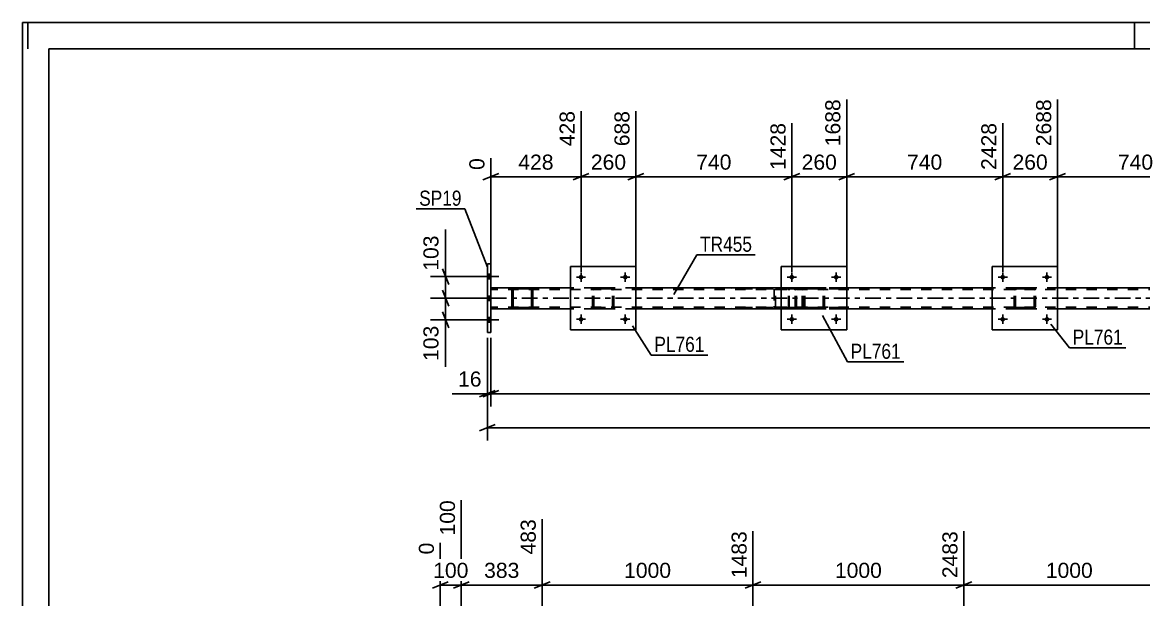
# Model space of a CAD drawing. Header units: millimetres. Extents: x 0 to 841, y 0 to 594.
# Drawn here: x 0 to 212.7, y 484.5 to 594 of the extents above; entities that cross this region are included whole.
import ezdxf

# ---------------------------------------------------------------- set-up
doc = ezdxf.new("R2010")
doc.units = ezdxf.units.MM
doc.linetypes.add('DXK_LINE_DOT2', pattern=[3.9198, 1.9599, -1.9599])
doc.linetypes.add('DXK_LINE_DOT3', pattern=[5.9187, 2.979, -0.9799, 0.9799, -0.9799])
doc.styles.add('Arial', font='ARIAL.TTF', dxfattribs={"height": 0.2})
doc.styles.add('Arial Narrow', font='ARIALN.TTF', dxfattribs={"height": 0.2})

# ---------------------------------------------------------------- blocks, each defined once
blk = doc.blocks.new('Unknown-318886728-1115')
at = {"color": 5, "linetype": 'Continuous'}
for p, q in [((841, 594), (0, 594)), ((0, 594), (0, 0)), ((1, 589), (1, 594)), ((211, 589), (211, 594)), ((836, 589), (5, 589)), ((5, 589), (5, 5))]:
    blk.add_line(p, q, dxfattribs=at)
blk = doc.blocks.new('Part-318886728-5420 - 5344')
at = {"color": 7, "linetype": 'DXK_LINE_DOT2'}
for p, q in [((146.34, 543.65), (134.57, 543.65)), ((146.34, 543.41), (134.57, 543.41)), ((142.63, 543.33), (142.6, 543.17)), ((142.6, 543.17), (142.6, 540.13)), ((142.64, 543.35), (142.63, 543.33)), ((142.85, 543.17), (142.87, 543.26)), ((142.85, 540.13), (142.85, 543.17)), ((142.87, 543.26), (142.93, 543.34)), ((143.11, 543.65), (142.91, 543.61)), ((142.93, 543.34), (143.01, 543.39)), ((143.01, 543.39), (143.11, 543.41)), ((146.54, 543.61), (146.34, 543.65)), ((146.34, 543.41), (146.44, 543.39)), ((146.44, 543.39), (146.53, 543.34)), ((146.53, 543.34), (146.58, 543.26)), ((146.58, 543.26), (146.6, 543.17)), ((146.6, 540.13), (146.6, 543.17)), ((146.86, 543.17), (146.82, 543.35)), ((146.86, 540.13), (146.86, 543.17)), ((146.34, 539.89), (134.57, 539.89)), ((146.34, 539.65), (134.57, 539.65)), ((142.6, 540.13), (142.61, 540.06)), ((142.61, 540.06), (142.64, 539.94)), ((142.87, 540.06), (142.85, 540.13)), ((142.87, 540.03), (142.87, 540.06)), ((142.93, 539.96), (142.87, 540.03)), ((142.91, 539.68), (143.11, 539.65)), ((143.01, 539.9), (142.93, 539.96)), ((143.11, 539.89), (143.01, 539.9)), ((146.44, 539.9), (146.34, 539.89)), ((146.34, 539.65), (146.54, 539.68)), ((146.53, 539.96), (146.44, 539.9)), ((146.58, 540.03), (146.53, 539.96)), ((146.6, 540.13), (146.58, 540.03)), ((146.82, 539.94), (146.86, 540.13))]:
    blk.add_line(p, q, dxfattribs=at)
for centre, start, end in [((146.36, 543.15), 24.32, 69.2417), ((143.09, 540.15), 204.32, 249.2417), ((146.36, 540.15), 290.7583, 335.68)]:
    blk.add_arc(centre, 0.496, start, end, dxfattribs=at)
blk = doc.blocks.new('Part-318886728-5437 - 5344')
at = {"color": 7, "linetype": 'DXK_LINE_DOT2'}
for p, q in [((188.17, 543.17), (188.2, 543.35)), ((188.2, 543.35), (188.17, 543.17)), ((188.17, 540.13), (188.17, 543.17)), ((188.41, 543.17), (188.43, 543.26)), ((188.43, 543.26), (188.41, 543.17)), ((188.41, 540.13), (188.41, 543.17)), ((188.43, 543.26), (188.48, 543.34)), ((188.48, 543.34), (188.43, 543.26)), ((188.46, 543.61), (188.65, 543.65)), ((188.65, 543.65), (188.46, 543.61)), ((188.48, 543.34), (188.56, 543.39)), ((188.56, 543.39), (188.48, 543.34)), ((188.56, 543.39), (188.65, 543.41)), ((188.65, 543.41), (188.56, 543.39)), ((188.65, 543.65), (191.69, 543.65)), ((188.65, 543.65), (188.65, 543.65)), ((188.65, 543.65), (191.69, 543.65)), ((188.65, 543.41), (191.69, 543.41)), ((188.65, 543.41), (188.65, 543.41)), ((191.69, 543.41), (188.65, 543.41)), ((191.69, 543.65), (191.69, 543.65)), ((191.69, 543.65), (191.87, 543.61)), ((191.87, 543.61), (191.69, 543.65)), ((191.69, 543.41), (191.69, 543.41)), ((191.69, 543.41), (191.78, 543.39)), ((191.78, 543.39), (191.69, 543.41)), ((191.78, 543.39), (191.86, 543.34)), ((191.86, 543.34), (191.78, 543.39)), ((191.86, 543.34), (191.91, 543.26)), ((191.91, 543.26), (191.86, 543.34)), ((191.91, 543.26), (191.93, 543.17)), ((191.93, 543.17), (191.91, 543.26)), ((191.93, 540.13), (191.93, 543.17)), ((192.13, 543.35), (192.17, 543.17)), ((192.17, 543.17), (192.13, 543.35)), ((192.17, 540.13), (192.17, 543.17)), ((188.2, 539.94), (188.17, 540.13)), ((188.17, 540.13), (188.2, 539.94)), ((188.43, 540.03), (188.41, 540.13)), ((188.41, 540.13), (188.43, 540.03)), ((188.48, 539.96), (188.43, 540.03)), ((188.43, 540.03), (188.48, 539.96)), ((188.65, 539.65), (188.46, 539.68)), ((188.46, 539.68), (188.65, 539.65)), ((188.56, 539.9), (188.48, 539.96)), ((188.48, 539.96), (188.56, 539.9)), ((188.65, 539.89), (188.56, 539.9)), ((188.56, 539.9), (188.65, 539.89)), ((188.65, 539.89), (191.69, 539.89)), ((188.65, 539.89), (188.65, 539.89)), ((188.65, 539.89), (191.69, 539.89)), ((188.65, 539.65), (191.69, 539.65)), ((188.65, 539.65), (188.65, 539.65)), ((188.65, 539.65), (191.69, 539.65)), ((191.78, 539.9), (191.69, 539.89)), ((191.69, 539.89), (191.78, 539.9)), ((191.69, 539.89), (191.69, 539.89)), ((191.87, 539.68), (191.69, 539.65)), ((191.69, 539.65), (191.87, 539.68)), ((191.69, 539.65), (191.69, 539.65)), ((191.86, 539.96), (191.78, 539.9)), ((191.78, 539.9), (191.86, 539.96)), ((191.91, 540.03), (191.86, 539.96)), ((191.86, 539.96), (191.91, 540.03)), ((191.93, 540.13), (191.91, 540.03)), ((191.91, 540.03), (191.93, 540.13)), ((192.17, 540.13), (192.13, 539.94)), ((192.13, 539.94), (192.17, 540.13))]:
    blk.add_line(p, q, dxfattribs=at)
at = {"color": 7, "linetype": 'DXK_LINE_DOT3'}
blk.add_line((190.17, 541.64), (190.17, 541.65), dxfattribs=at)
at = {"color": 7, "linetype": 'DXK_LINE_DOT2'}
for centre, start, end in [((188.65, 543.17), 112.5, 157.5), ((188.65, 543.17), 112.5, 157.5), ((191.69, 543.17), 22.5, 67.5), ((191.69, 543.17), 22.5, 67.5), ((188.65, 540.13), 202.5, 247.5), ((188.65, 540.13), 202.5, 247.5), ((191.69, 540.13), 292.5, 337.5), ((191.69, 540.13), 292.5, 337.5)]:
    blk.add_arc(centre, 0.48, start, end, dxfattribs=at)
blk = doc.blocks.new('Bolt-318886728-5383 - 5344')
at = {"linetype": 'Continuous'}
for points in [[(88.21, 546.19), (88.21, 545.31), (88.85, 545.31), (88.85, 546.19)], [(88.21, 546.19), (88.21, 545.31), (88.85, 545.31), (88.85, 546.19)], [(88.21, 546.19), (88.21, 545.31), (88.85, 545.31), (88.85, 546.19)], [(88.21, 542.07), (88.21, 541.19), (88.85, 541.19), (88.85, 542.07)], [(88.21, 542.07), (88.21, 541.19), (88.85, 541.19), (88.85, 542.07)], [(88.21, 537.99), (88.21, 537.11), (88.85, 537.11), (88.85, 537.99)], [(88.21, 537.99), (88.21, 537.11), (88.85, 537.11), (88.85, 537.99)], [(88.21, 537.99), (88.21, 537.11), (88.85, 537.11), (88.85, 537.99)]]:
    blk.add_hatch(color=1, dxfattribs=at).paths.add_polyline_path(points)
at = {"color": 1, "linetype": 'Continuous'}
for p, q in [((87.05, 545.75), (90.37, 545.75)), ((87.05, 545.75), (90.37, 545.75)), ((87.05, 545.75), (90.37, 545.75)), ((88.21, 546.19), (88.85, 546.19)), ((88.21, 546.19), (88.85, 546.19)), ((88.21, 546.19), (88.85, 546.19)), ((88.21, 545.31), (88.85, 545.31)), ((88.21, 545.31), (88.85, 545.31)), ((88.21, 545.31), (88.85, 545.31)), ((87.05, 541.63), (90.37, 541.63)), ((87.05, 541.63), (90.37, 541.63)), ((88.21, 542.07), (88.85, 542.07)), ((88.21, 542.07), (88.85, 542.07)), ((88.21, 541.19), (88.85, 541.19)), ((88.21, 541.19), (88.85, 541.19)), ((87.05, 537.55), (90.37, 537.55)), ((87.05, 537.55), (90.37, 537.55)), ((87.05, 537.55), (90.37, 537.55)), ((88.21, 537.99), (88.85, 537.99)), ((88.21, 537.99), (88.85, 537.99)), ((88.21, 537.99), (88.85, 537.99)), ((88.21, 537.11), (88.85, 537.11)), ((88.21, 537.11), (88.85, 537.11)), ((88.21, 537.11), (88.85, 537.11))]:
    blk.add_line(p, q, dxfattribs=at)
blk = doc.blocks.new('Bolt-318886728-5401 - 5344')
at = {"linetype": 'Continuous'}
for points in [[(186.41, 537.65, -1), (185.53, 537.65, -1)], [(194.81, 537.65, -1), (193.93, 537.65, -1)]]:
    blk.add_hatch(color=1, dxfattribs=at).paths.add_polyline_path(points)
at = {"color": 1, "linetype": 'Continuous'}
for p, q in [((185.97, 538.53), (185.97, 536.77)), ((194.37, 538.53), (194.37, 536.77)), ((185.09, 537.65), (186.85, 537.65)), ((193.49, 537.65), (195.25, 537.65))]:
    blk.add_line(p, q, dxfattribs=at)
blk = doc.blocks.new('Bolt-318886728-5402 - 5344')
at = {"linetype": 'Continuous'}
for points in [[(186.41, 545.65, -1), (185.53, 545.65, -1)], [(194.81, 545.65, -1), (193.93, 545.65, -1)]]:
    blk.add_hatch(color=1, dxfattribs=at).paths.add_polyline_path(points)
at = {"color": 1, "linetype": 'Continuous'}
for p, q in [((185.09, 545.65), (186.85, 545.65)), ((185.97, 546.53), (185.97, 544.77)), ((193.49, 545.65), (195.25, 545.65)), ((194.37, 546.53), (194.37, 544.77))]:
    blk.add_line(p, q, dxfattribs=at)
blk = doc.blocks.new('Bolt-318886728-5403 - 5344')
at = {"linetype": 'Continuous'}
for points in [[(106.41, 537.65, -1), (105.53, 537.65, -1)], [(114.81, 537.65, -1), (113.93, 537.65, -1)]]:
    blk.add_hatch(color=1, dxfattribs=at).paths.add_polyline_path(points)
at = {"color": 1, "linetype": 'Continuous'}
for p, q in [((105.97, 538.53), (105.97, 536.77)), ((114.37, 538.53), (114.37, 536.77)), ((105.09, 537.65), (106.85, 537.65)), ((113.49, 537.65), (115.25, 537.65))]:
    blk.add_line(p, q, dxfattribs=at)
blk = doc.blocks.new('Bolt-318886728-5404 - 5344')
at = {"linetype": 'Continuous'}
for points in [[(106.41, 545.65, -1), (105.53, 545.65, -1)], [(114.81, 545.65, -1), (113.93, 545.65, -1)]]:
    blk.add_hatch(color=1, dxfattribs=at).paths.add_polyline_path(points)
at = {"color": 1, "linetype": 'Continuous'}
for p, q in [((105.09, 545.65), (106.85, 545.65)), ((105.97, 546.53), (105.97, 544.77)), ((113.49, 545.65), (115.25, 545.65)), ((114.37, 546.53), (114.37, 544.77))]:
    blk.add_line(p, q, dxfattribs=at)
blk = doc.blocks.new('Part-318886728-5442 - 5344')
at = {"color": 2, "linetype": 'Continuous'}
for p, q in [((183.97, 547.65), (183.97, 535.65)), ((183.97, 547.65), (196.37, 547.65)), ((196.37, 547.65), (196.37, 535.65)), ((196.37, 535.65), (183.97, 535.65))]:
    blk.add_line(p, q, dxfattribs=at)
at = {"color": 7, "linetype": 'DXK_LINE_DOT2'}
for p, q in [((183.97, 535.65), (183.97, 547.65)), ((196.37, 535.65), (196.37, 547.65))]:
    blk.add_line(p, q, dxfattribs=at)
blk = doc.blocks.new('Part-318886728-5443 - 5344')
at = {"color": 2, "linetype": 'Continuous'}
for p, q in [((92.87, 543.35), (92.84, 543.17)), ((92.84, 543.17), (92.84, 540.13)), ((93.08, 543.17), (93.1, 543.26)), ((93.08, 540.13), (93.08, 543.17)), ((93.1, 543.26), (93.15, 543.34)), ((93.13, 543.61), (93.32, 543.65)), ((93.32, 543.65), (93.13, 543.61)), ((93.15, 543.34), (93.23, 543.39)), ((93.23, 543.39), (93.32, 543.41)), ((93.32, 543.65), (96.36, 543.65)), ((93.32, 543.65), (93.32, 543.65)), ((93.32, 543.65), (96.36, 543.65)), ((93.32, 543.41), (96.36, 543.41)), ((96.36, 543.65), (96.36, 543.65)), ((96.36, 543.65), (96.54, 543.61)), ((96.54, 543.61), (96.36, 543.65)), ((96.36, 543.41), (96.45, 543.39)), ((96.45, 543.39), (96.53, 543.34)), ((96.53, 543.34), (96.58, 543.26)), ((96.58, 543.26), (96.6, 543.17)), ((96.6, 540.13), (96.6, 543.17)), ((96.84, 543.17), (96.8, 543.35)), ((96.84, 540.13), (96.84, 543.17)), ((92.84, 540.13), (92.87, 539.94)), ((93.1, 540.03), (93.08, 540.13)), ((93.15, 539.96), (93.1, 540.03)), ((93.1, 540.03), (93.15, 539.96)), ((93.13, 539.68), (93.32, 539.65)), ((93.23, 539.9), (93.15, 539.96)), ((93.15, 539.96), (93.23, 539.9)), ((93.32, 539.89), (93.23, 539.9)), ((93.23, 539.9), (93.32, 539.89)), ((93.32, 539.89), (96.36, 539.89)), ((93.32, 539.89), (93.32, 539.89)), ((93.32, 539.89), (96.36, 539.89)), ((93.32, 539.65), (96.36, 539.65)), ((96.45, 539.9), (96.36, 539.89)), ((96.36, 539.89), (96.45, 539.9)), ((96.36, 539.89), (96.36, 539.89)), ((96.36, 539.65), (96.54, 539.68)), ((96.53, 539.96), (96.45, 539.9)), ((96.45, 539.9), (96.53, 539.96)), ((96.58, 540.03), (96.53, 539.96)), ((96.53, 539.96), (96.58, 540.03)), ((96.6, 540.13), (96.58, 540.03)), ((96.8, 539.94), (96.84, 540.13))]:
    blk.add_line(p, q, dxfattribs=at)
at = {"color": 7, "linetype": 'DXK_LINE_DOT2'}
for p, q in [((92.84, 543.17), (92.87, 543.35)), ((92.84, 543.17), (92.84, 543.17)), ((92.84, 543.17), (92.84, 543.17)), ((93.1, 543.26), (93.08, 543.17)), ((93.08, 543.17), (93.08, 543.17)), ((93.08, 543.17), (93.08, 543.17)), ((93.15, 543.34), (93.1, 543.26)), ((93.23, 543.39), (93.15, 543.34)), ((93.32, 543.41), (93.23, 543.39)), ((93.32, 543.41), (93.32, 543.41)), ((96.36, 543.41), (93.32, 543.41)), ((96.36, 543.41), (96.36, 543.41)), ((96.45, 543.39), (96.36, 543.41)), ((96.53, 543.34), (96.45, 543.39)), ((96.58, 543.26), (96.53, 543.34)), ((96.6, 543.17), (96.58, 543.26)), ((96.6, 543.17), (96.6, 543.17)), ((96.6, 543.17), (96.6, 543.17)), ((96.8, 543.35), (96.84, 543.17)), ((96.84, 543.17), (96.84, 543.17)), ((96.84, 543.17), (96.84, 543.17)), ((92.87, 539.94), (92.84, 540.13)), ((93.08, 540.13), (93.1, 540.03)), ((93.32, 539.65), (93.13, 539.68)), ((93.32, 539.65), (93.32, 539.65)), ((93.32, 539.65), (96.36, 539.65)), ((96.54, 539.68), (96.36, 539.65)), ((96.36, 539.65), (96.36, 539.65)), ((96.58, 540.03), (96.6, 540.13)), ((96.84, 540.13), (96.8, 539.94))]:
    blk.add_line(p, q, dxfattribs=at)
at = {"color": 7, "linetype": 'DXK_LINE_DOT3'}
blk.add_line((94.84, 541.64), (94.84, 541.65), dxfattribs=at)
at = {"color": 2, "linetype": 'Continuous'}
for centre, start, end in [((93.32, 543.17), 112.4994, 157.4994), ((93.32, 543.17), 112.4994, 157.4994), ((96.36, 543.17), 22.4994, 67.4994), ((96.36, 543.17), 22.4994, 67.4994), ((93.32, 540.13), 202.4994, 247.4994), ((96.36, 540.13), 292.4994, 337.4994)]:
    blk.add_arc(centre, 0.48, start, end, dxfattribs=at)
at = {"color": 7, "linetype": 'DXK_LINE_DOT2'}
for centre, start, end in [((93.32, 540.13), 202.4994, 247.4994), ((96.36, 540.13), 292.4994, 337.4994)]:
    blk.add_arc(centre, 0.48, start, end, dxfattribs=at)
blk = doc.blocks.new('Part-318886728-5448 - 5344')
at = {"color": 2, "linetype": 'Continuous'}
for p, q in [((103.97, 547.65), (103.97, 535.65)), ((103.97, 547.65), (116.37, 547.65)), ((116.37, 547.65), (116.37, 535.65)), ((116.37, 535.65), (103.97, 535.65))]:
    blk.add_line(p, q, dxfattribs=at)
at = {"color": 7, "linetype": 'DXK_LINE_DOT2'}
for p, q in [((103.97, 535.65), (103.97, 547.65)), ((116.37, 535.65), (116.37, 547.65))]:
    blk.add_line(p, q, dxfattribs=at)
blk = doc.blocks.new('Part-318886728-5453 - 5344')
at = {"color": 2, "linetype": 'Continuous'}
for p, q in [((103.97, 543.65), (88.85, 543.65)), ((143.97, 543.65), (116.37, 543.65)), ((183.97, 543.65), (156.37, 543.65)), ((223.97, 543.65), (196.37, 543.65)), ((93.31, 539.65), (88.85, 539.65)), ((103.97, 539.65), (96.36, 539.65)), ((143.97, 539.65), (116.37, 539.65)), ((183.97, 539.65), (156.37, 539.65)), ((223.97, 539.65), (196.37, 539.65))]:
    blk.add_line(p, q, dxfattribs=at)
at = {"color": 7, "linetype": 'DXK_LINE_DOT2'}
for p, q in [((88.85, 543.65), (88.85, 539.65)), ((764.37, 543.33), (88.85, 543.33)), ((116.37, 543.65), (103.97, 543.65)), ((156.37, 543.65), (143.97, 543.65)), ((196.37, 543.65), (183.97, 543.65)), ((764.37, 539.97), (88.85, 539.97)), ((96.36, 539.65), (93.31, 539.65)), ((116.37, 539.65), (103.97, 539.65)), ((156.37, 539.65), (143.97, 539.65)), ((196.37, 539.65), (183.97, 539.65))]:
    blk.add_line(p, q, dxfattribs=at)
at = {"color": 7, "linetype": 'DXK_LINE_DOT3'}
blk.add_line((88.85, 541.65), (764.37, 541.65), dxfattribs=at)
blk = doc.blocks.new('Part-318886728-5504 - 5344')
at = {"color": 7, "linetype": 'DXK_LINE_DOT2'}
for p, q in [((108.17, 543.17), (108.21, 543.35)), ((108.21, 543.35), (108.17, 543.17)), ((108.17, 540.13), (108.17, 543.17)), ((108.41, 543.17), (108.43, 543.26)), ((108.43, 543.26), (108.41, 543.17)), ((108.41, 540.13), (108.41, 543.17)), ((108.43, 543.26), (108.48, 543.34)), ((108.48, 543.34), (108.43, 543.26)), ((108.47, 543.61), (108.65, 543.65)), ((108.65, 543.65), (108.47, 543.61)), ((108.48, 543.34), (108.56, 543.39)), ((108.56, 543.39), (108.48, 543.34)), ((108.56, 543.39), (108.65, 543.41)), ((108.65, 543.41), (108.56, 543.39)), ((108.65, 543.65), (111.69, 543.65)), ((108.65, 543.65), (108.65, 543.65)), ((108.65, 543.65), (111.69, 543.65)), ((108.65, 543.41), (111.69, 543.41)), ((108.65, 543.41), (108.65, 543.41)), ((111.69, 543.41), (108.65, 543.41)), ((111.69, 543.65), (111.69, 543.65)), ((111.69, 543.65), (111.87, 543.61)), ((111.87, 543.61), (111.69, 543.65)), ((111.69, 543.41), (111.69, 543.41)), ((111.69, 543.41), (111.78, 543.39)), ((111.78, 543.39), (111.69, 543.41)), ((111.78, 543.39), (111.86, 543.34)), ((111.86, 543.34), (111.78, 543.39)), ((111.86, 543.34), (111.91, 543.26)), ((111.91, 543.26), (111.86, 543.34)), ((111.91, 543.26), (111.93, 543.17)), ((111.93, 543.17), (111.91, 543.26)), ((111.93, 540.13), (111.93, 543.17)), ((112.13, 543.35), (112.17, 543.17)), ((112.17, 543.17), (112.13, 543.35)), ((112.17, 540.13), (112.17, 543.17)), ((108.21, 539.94), (108.17, 540.13)), ((108.17, 540.13), (108.21, 539.94)), ((108.43, 540.03), (108.41, 540.13)), ((108.41, 540.13), (108.43, 540.03)), ((108.48, 539.96), (108.43, 540.03)), ((108.43, 540.03), (108.48, 539.96)), ((108.65, 539.65), (108.47, 539.68)), ((108.47, 539.68), (108.65, 539.65)), ((108.56, 539.9), (108.48, 539.96)), ((108.48, 539.96), (108.56, 539.9)), ((108.65, 539.89), (108.56, 539.9)), ((108.56, 539.9), (108.65, 539.89)), ((108.65, 539.89), (111.69, 539.89)), ((108.65, 539.89), (108.65, 539.89)), ((108.65, 539.89), (111.69, 539.89)), ((108.65, 539.65), (111.69, 539.65)), ((108.65, 539.65), (108.65, 539.65)), ((108.65, 539.65), (111.69, 539.65)), ((111.78, 539.9), (111.69, 539.89)), ((111.69, 539.89), (111.78, 539.9)), ((111.69, 539.89), (111.69, 539.89)), ((111.87, 539.68), (111.69, 539.65)), ((111.69, 539.65), (111.87, 539.68)), ((111.69, 539.65), (111.69, 539.65)), ((111.86, 539.96), (111.78, 539.9)), ((111.78, 539.9), (111.86, 539.96)), ((111.91, 540.03), (111.86, 539.96)), ((111.86, 539.96), (111.91, 540.03)), ((111.93, 540.13), (111.91, 540.03)), ((111.91, 540.03), (111.93, 540.13)), ((112.17, 540.13), (112.13, 539.94)), ((112.13, 539.94), (112.17, 540.13))]:
    blk.add_line(p, q, dxfattribs=at)
at = {"color": 7, "linetype": 'DXK_LINE_DOT3'}
blk.add_line((110.17, 541.64), (110.17, 541.65), dxfattribs=at)
at = {"color": 7, "linetype": 'DXK_LINE_DOT2'}
for centre, start, end in [((108.65, 543.17), 112.5, 157.5), ((108.65, 543.17), 112.5, 157.5), ((111.69, 543.17), 22.5, 67.5), ((111.69, 543.17), 22.5, 67.5), ((108.65, 540.13), 202.5, 247.5), ((108.65, 540.13), 202.5, 247.5), ((111.69, 540.13), 292.5, 337.5), ((111.69, 540.13), 292.5, 337.5)]:
    blk.add_arc(centre, 0.48, start, end, dxfattribs=at)
blk = doc.blocks.new('Part-318886728-5545 - 5344')
at = {"color": 2, "linetype": 'Continuous'}
for p, q in [((88.85, 548.15), (88.21, 548.15)), ((88.21, 548.15), (88.21, 535.15)), ((88.85, 535.15), (88.85, 548.15)), ((88.21, 535.15), (88.85, 535.15))]:
    blk.add_line(p, q, dxfattribs=at)
blk = doc.blocks.new('Bolt-318886728-5546 - 5344')
at = {"linetype": 'Continuous'}
for points in [[(146.41, 545.65, -1), (145.53, 545.65, -1)], [(154.81, 545.65, -1), (153.93, 545.65, -1)]]:
    blk.add_hatch(color=1, dxfattribs=at).paths.add_polyline_path(points)
at = {"color": 1, "linetype": 'Continuous'}
for p, q in [((145.09, 545.65), (146.85, 545.65)), ((145.97, 546.53), (145.97, 544.77)), ((153.49, 545.65), (155.25, 545.65)), ((154.37, 546.53), (154.37, 544.77))]:
    blk.add_line(p, q, dxfattribs=at)
blk = doc.blocks.new('Part-318886728-5557 - 5344')
at = {"color": 7, "linetype": 'DXK_LINE_DOT2'}
for p, q in [((148.17, 543.17), (148.2, 543.35)), ((148.2, 543.35), (148.17, 543.17)), ((148.17, 540.13), (148.17, 543.17)), ((148.41, 543.17), (148.43, 543.26)), ((148.43, 543.26), (148.41, 543.17)), ((148.41, 540.13), (148.41, 543.17)), ((148.43, 543.26), (148.48, 543.34)), ((148.48, 543.34), (148.43, 543.26)), ((148.46, 543.61), (148.65, 543.65)), ((148.65, 543.65), (148.46, 543.61)), ((148.48, 543.34), (148.56, 543.39)), ((148.56, 543.39), (148.48, 543.34)), ((148.56, 543.39), (148.65, 543.41)), ((148.65, 543.41), (148.56, 543.39)), ((148.65, 543.65), (151.69, 543.65)), ((148.65, 543.65), (148.65, 543.65)), ((148.65, 543.65), (151.69, 543.65)), ((148.65, 543.41), (151.69, 543.41)), ((148.65, 543.41), (148.65, 543.41)), ((151.69, 543.41), (148.65, 543.41)), ((151.69, 543.65), (151.69, 543.65)), ((151.69, 543.65), (151.87, 543.61)), ((151.87, 543.61), (151.69, 543.65)), ((151.69, 543.41), (151.69, 543.41)), ((151.69, 543.41), (151.78, 543.39)), ((151.78, 543.39), (151.69, 543.41)), ((151.78, 543.39), (151.86, 543.34)), ((151.86, 543.34), (151.78, 543.39)), ((151.86, 543.34), (151.91, 543.26)), ((151.91, 543.26), (151.86, 543.34)), ((151.91, 543.26), (151.93, 543.17)), ((151.93, 543.17), (151.91, 543.26)), ((151.93, 540.13), (151.93, 543.17)), ((152.13, 543.35), (152.17, 543.17)), ((152.17, 543.17), (152.13, 543.35)), ((152.17, 540.13), (152.17, 543.17)), ((148.2, 539.94), (148.17, 540.13)), ((148.17, 540.13), (148.2, 539.94)), ((148.43, 540.03), (148.41, 540.13)), ((148.41, 540.13), (148.43, 540.03)), ((148.48, 539.96), (148.43, 540.03)), ((148.43, 540.03), (148.48, 539.96)), ((148.65, 539.65), (148.46, 539.68)), ((148.46, 539.68), (148.65, 539.65)), ((148.56, 539.9), (148.48, 539.96)), ((148.48, 539.96), (148.56, 539.9)), ((148.65, 539.89), (148.56, 539.9)), ((148.56, 539.9), (148.65, 539.89)), ((148.65, 539.89), (151.69, 539.89)), ((148.65, 539.89), (148.65, 539.89)), ((148.65, 539.89), (151.69, 539.89)), ((148.65, 539.65), (151.69, 539.65)), ((148.65, 539.65), (148.65, 539.65)), ((148.65, 539.65), (151.69, 539.65)), ((151.78, 539.9), (151.69, 539.89)), ((151.69, 539.89), (151.78, 539.9)), ((151.69, 539.89), (151.69, 539.89)), ((151.87, 539.68), (151.69, 539.65)), ((151.69, 539.65), (151.87, 539.68)), ((151.69, 539.65), (151.69, 539.65)), ((151.86, 539.96), (151.78, 539.9)), ((151.78, 539.9), (151.86, 539.96)), ((151.91, 540.03), (151.86, 539.96)), ((151.86, 539.96), (151.91, 540.03)), ((151.93, 540.13), (151.91, 540.03)), ((151.91, 540.03), (151.93, 540.13)), ((152.17, 540.13), (152.13, 539.94)), ((152.13, 539.94), (152.17, 540.13))]:
    blk.add_line(p, q, dxfattribs=at)
at = {"color": 7, "linetype": 'DXK_LINE_DOT3'}
blk.add_line((150.17, 541.64), (150.17, 541.65), dxfattribs=at)
at = {"color": 7, "linetype": 'DXK_LINE_DOT2'}
for centre, start, end in [((148.65, 543.17), 112.5, 157.5), ((148.65, 543.17), 112.5, 157.5), ((151.69, 543.17), 22.5, 67.5), ((151.69, 543.17), 22.5, 67.5), ((148.65, 540.13), 202.5, 247.5), ((148.65, 540.13), 202.5, 247.5), ((151.69, 540.13), 292.5, 337.5), ((151.69, 540.13), 292.5, 337.5)]:
    blk.add_arc(centre, 0.48, start, end, dxfattribs=at)
blk = doc.blocks.new('Part-318886728-5579 - 5344')
at = {"color": 7, "linetype": 'DXK_LINE_DOT2'}
for p, q in [((145.33, 543.35), (145.31, 543.17)), ((145.31, 540.13), (145.31, 543.17)), ((145.39, 543.51), (145.33, 543.35)), ((145.48, 543.61), (145.39, 543.51)), ((145.44, 543.17), (145.45, 543.26)), ((145.44, 540.13), (145.44, 543.17)), ((145.45, 543.26), (145.48, 543.34)), ((145.58, 543.65), (145.48, 543.61)), ((145.48, 543.34), (145.53, 543.39)), ((145.53, 543.39), (145.58, 543.41)), ((154.98, 543.65), (145.58, 543.65)), ((154.98, 543.41), (145.58, 543.41)), ((146.86, 543.41), (146.86, 543.65)), ((147.86, 543.61), (147.67, 543.65)), ((147.67, 543.41), (147.77, 543.39)), ((147.77, 543.39), (147.85, 543.34)), ((147.85, 543.34), (147.9, 543.26)), ((147.9, 543.26), (147.92, 543.17)), ((147.92, 540.13), (147.92, 543.17)), ((148.17, 543.19), (148.14, 543.35)), ((148.17, 543.17), (148.17, 543.19)), ((148.17, 540.13), (148.17, 543.17)), ((145.31, 540.13), (145.33, 539.94)), ((145.33, 539.94), (145.39, 539.79)), ((145.39, 539.79), (145.48, 539.68)), ((145.45, 540.03), (145.44, 540.13)), ((145.48, 539.96), (145.45, 540.03)), ((145.53, 539.9), (145.48, 539.96)), ((145.48, 539.68), (145.58, 539.65)), ((145.58, 539.89), (145.53, 539.9)), ((154.98, 539.89), (145.58, 539.89)), ((154.98, 539.65), (145.58, 539.65)), ((146.86, 539.65), (146.86, 539.89)), ((147.77, 539.9), (147.67, 539.89)), ((147.67, 539.65), (147.86, 539.68)), ((147.85, 539.96), (147.77, 539.9)), ((147.9, 540.03), (147.85, 539.96)), ((147.92, 540.13), (147.9, 540.03)), ((148.14, 539.94), (148.17, 540.13))]:
    blk.add_line(p, q, dxfattribs=at)
for centre, start, end in [((147.69, 543.15), 23.8494, 68.8059), ((147.69, 540.14), 291.1941, 336.1506)]:
    blk.add_arc(centre, 0.492, start, end, dxfattribs=at)
blk = doc.blocks.new('Part-318886728-5585 - 5344')
at = {"color": 2, "linetype": 'Continuous'}
for p, q in [((143.97, 547.65), (143.97, 535.65)), ((143.97, 547.65), (156.37, 547.65)), ((156.37, 547.65), (156.37, 535.65)), ((156.37, 535.65), (143.97, 535.65))]:
    blk.add_line(p, q, dxfattribs=at)
at = {"color": 7, "linetype": 'DXK_LINE_DOT2'}
for p, q in [((143.97, 535.65), (143.97, 547.65)), ((156.37, 535.65), (156.37, 547.65))]:
    blk.add_line(p, q, dxfattribs=at)
blk = doc.blocks.new('Bolt-318886728-5596 - 5344')
at = {"linetype": 'Continuous'}
for points in [[(146.41, 537.65, -1), (145.53, 537.65, -1)], [(154.81, 537.65, -1), (153.93, 537.65, -1)]]:
    blk.add_hatch(color=1, dxfattribs=at).paths.add_polyline_path(points)
at = {"color": 1, "linetype": 'Continuous'}
for p, q in [((145.97, 538.53), (145.97, 536.77)), ((154.37, 538.53), (154.37, 536.77)), ((145.09, 537.65), (146.85, 537.65)), ((153.49, 537.65), (155.25, 537.65))]:
    blk.add_line(p, q, dxfattribs=at)
blk = doc.blocks.new('StraightDimension-318886728-4474 - 3866')
at = {"color": 7, "linetype": 'Continuous'}
for p, q in [((178.59, 452.62), (178.59, 497.41)), ((218.59, 452.62), (218.59, 497.41)), ((180.09, 487.82), (177.09, 486.62)), ((178.59, 487.22), (218.59, 487.22)), ((217.09, 486.62), (220.09, 487.82))]:
    blk.add_line(p, q, dxfattribs=at)
at = {"color": 0, "linetype": 'Continuous'}
blk.add_wipeout([(217.99, 498.01), (213.79, 498.01), (213.79, 487.92), (217.99, 487.92)], dxfattribs=at)
at = {"color": 0}
blk.add_wipeout([(203.64, 487.97), (203.64, 492.17), (193.55, 492.17), (193.55, 487.97)], dxfattribs=at)
at = {"color": 3, "linetype": 'Continuous', "style": 'Arial'}
blk.add_text('3483', height=2.865, rotation=90.0002, dxfattribs=at).set_placement((217.39, 488.52))
at = {"color": 3, "style": 'Arial'}
blk.add_text('1000', height=2.865, dxfattribs=at).set_placement((194.15, 488.57))
blk = doc.blocks.new('StraightDimension-318886728-4482 - 3866')
at = {"color": 7, "linetype": 'Continuous'}
for p, q in [((138.59, 452.62), (138.59, 497.41)), ((178.59, 452.62), (178.59, 497.41)), ((140.09, 487.82), (137.09, 486.62)), ((138.59, 487.22), (178.59, 487.22)), ((177.09, 486.62), (180.09, 487.82))]:
    blk.add_line(p, q, dxfattribs=at)
at = {"color": 0, "linetype": 'Continuous'}
blk.add_wipeout([(177.99, 498.01), (173.79, 498.01), (173.79, 487.92), (177.99, 487.92)], dxfattribs=at)
at = {"color": 0}
blk.add_wipeout([(163.64, 487.97), (163.64, 492.17), (153.54, 492.17), (153.54, 487.97)], dxfattribs=at)
at = {"color": 3, "linetype": 'Continuous', "style": 'Arial'}
blk.add_text('2483', height=2.865, rotation=90.0002, dxfattribs=at).set_placement((177.39, 488.52))
at = {"color": 3, "style": 'Arial'}
blk.add_text('1000', height=2.865, dxfattribs=at).set_placement((154.14, 488.57))
blk = doc.blocks.new('StraightDimension-318886728-4490 - 3866')
at = {"color": 7, "linetype": 'Continuous'}
for p, q in [((98.59, 452.62), (98.59, 499.69)), ((138.59, 452.62), (138.59, 497.41)), ((100.09, 487.82), (97.09, 486.62)), ((98.59, 487.22), (138.59, 487.22)), ((137.09, 486.62), (140.09, 487.82))]:
    blk.add_line(p, q, dxfattribs=at)
at = {"color": 0, "linetype": 'Continuous'}
blk.add_wipeout([(137.99, 498.01), (133.79, 498.01), (133.79, 487.92), (137.99, 487.92)], dxfattribs=at)
at = {"color": 0}
blk.add_wipeout([(123.64, 487.97), (123.64, 492.17), (113.55, 492.17), (113.55, 487.97)], dxfattribs=at)
at = {"color": 3, "linetype": 'Continuous', "style": 'Arial'}
blk.add_text('1483', height=2.865, rotation=90.0002, dxfattribs=at).set_placement((137.39, 488.52))
at = {"color": 3, "style": 'Arial'}
blk.add_text('1000', height=2.865, dxfattribs=at).set_placement((114.15, 488.57))
blk = doc.blocks.new('StraightDimension-318886728-4498 - 3866')
at = {"color": 7, "linetype": 'Continuous'}
for p, q in [((83.26, 451.35), (83.26, 503.29)), ((98.59, 452.62), (98.59, 499.69)), ((84.76, 487.82), (81.76, 486.62)), ((83.26, 487.22), (98.59, 487.22)), ((97.09, 486.62), (100.09, 487.82))]:
    blk.add_line(p, q, dxfattribs=at)
at = {"color": 0}
blk.add_wipeout([(94.86, 487.97), (94.86, 492.17), (86.99, 492.17), (86.99, 487.97)], dxfattribs=at)
at = {"color": 0, "linetype": 'Continuous'}
blk.add_wipeout([(97.99, 500.29), (93.79, 500.29), (93.79, 492.42), (97.99, 492.42)], dxfattribs=at)
at = {"color": 3, "linetype": 'Continuous', "style": 'Arial'}
blk.add_text('483', height=2.865, rotation=90.0002, dxfattribs=at).set_placement((97.39, 493.02))
at = {"color": 3, "style": 'Arial'}
blk.add_text('383', height=2.865, dxfattribs=at).set_placement((87.59, 488.57))
blk = doc.blocks.new('StraightDimension-318886728-4506 - 3866')
at = {"color": 7, "linetype": 'Continuous'}
for p, q in [((83.26, 451.35), (83.26, 503.29)), ((79.27, 437.97), (79.27, 495.24)), ((77.77, 486.62), (80.77, 487.82)), ((79.27, 487.22), (83.26, 487.22)), ((84.76, 487.82), (81.76, 486.62))]:
    blk.add_line(p, q, dxfattribs=at)
at = {"color": 0, "linetype": 'Continuous'}
blk.add_wipeout([(82.66, 503.89), (78.46, 503.89), (78.46, 496.02), (82.66, 496.02)], dxfattribs=at)
at = {"color": 0}
blk.add_wipeout([(85.2, 487.97), (85.2, 492.17), (77.33, 492.17), (77.33, 487.97)], dxfattribs=at)
at = {"color": 3, "linetype": 'Continuous', "style": 'Arial'}
blk.add_text('100', height=2.865, rotation=90.0002, dxfattribs=at).set_placement((82.06, 496.62))
at = {"color": 0, "linetype": 'Continuous'}
blk.add_wipeout([(78.67, 495.84), (74.47, 495.84), (74.47, 492.42), (78.67, 492.42)], dxfattribs=at)
at = {"color": 3, "linetype": 'Continuous', "style": 'Arial'}
blk.add_text('0', height=2.87, rotation=90.0002, dxfattribs=at).set_placement((78.07, 493.02))
at = {"color": 3, "style": 'Arial'}
blk.add_text('100', height=2.865, dxfattribs=at).set_placement((77.93, 488.57))
blk = doc.blocks.new('StraightDimension-318886728-6357 - 5344')
at = {"color": 7, "linetype": 'Continuous'}
for p, q in [((196.37, 544.65), (196.37, 579.4)), ((225.97, 546.65), (225.97, 574.9)), ((197.87, 565.3), (194.87, 564.1)), ((196.37, 564.7), (225.97, 564.7)), ((224.47, 564.1), (227.47, 565.3))]:
    blk.add_line(p, q, dxfattribs=at)
at = {"color": 0, "linetype": 'Continuous'}
blk.add_wipeout([(225.37, 575.5), (221.17, 575.5), (221.17, 565.4), (225.37, 565.4)], dxfattribs=at)
at = {"color": 0}
blk.add_wipeout([(215.1, 565.45), (215.1, 569.65), (207.23, 569.65), (207.23, 565.45)], dxfattribs=at)
at = {"color": 3, "linetype": 'Continuous', "style": 'Arial'}
blk.add_text('3428', height=2.865, rotation=90.0002, dxfattribs=at).set_placement((224.77, 566))
at = {"color": 3, "style": 'Arial'}
blk.add_text('740', height=2.865, dxfattribs=at).set_placement((207.83, 566.05))
blk = doc.blocks.new('StraightDimension-318886728-6397 - 5344')
at = {"color": 7, "linetype": 'Continuous'}
for p, q in [((156.37, 544.65), (156.37, 579.4)), ((185.97, 546.65), (185.97, 574.9)), ((157.87, 565.3), (154.87, 564.1)), ((156.37, 564.7), (185.97, 564.7)), ((184.47, 564.1), (187.47, 565.3))]:
    blk.add_line(p, q, dxfattribs=at)
at = {"color": 0, "linetype": 'Continuous'}
blk.add_wipeout([(185.37, 575.5), (181.17, 575.5), (181.17, 565.4), (185.37, 565.4)], dxfattribs=at)
at = {"color": 0}
blk.add_wipeout([(175.1, 565.45), (175.1, 569.65), (167.23, 569.65), (167.23, 565.45)], dxfattribs=at)
at = {"color": 3, "linetype": 'Continuous', "style": 'Arial'}
blk.add_text('2428', height=2.865, rotation=90.0002, dxfattribs=at).set_placement((184.77, 566))
at = {"color": 3, "style": 'Arial'}
blk.add_text('740', height=2.865, dxfattribs=at).set_placement((167.83, 566.05))
blk = doc.blocks.new('StraightDimension-318886728-6417 - 5344')
at = {"color": 7, "linetype": 'Continuous'}
for p, q in [((156.37, 544.65), (156.37, 579.4)), ((145.97, 546.65), (145.97, 574.9)), ((144.47, 564.1), (147.47, 565.3)), ((145.97, 564.7), (156.37, 564.7)), ((157.87, 565.3), (154.87, 564.1))]:
    blk.add_line(p, q, dxfattribs=at)
at = {"color": 0}
blk.add_wipeout([(155.1, 565.45), (155.1, 569.65), (147.23, 569.65), (147.23, 565.45)], dxfattribs=at)
at = {"color": 0, "linetype": 'Continuous'}
blk.add_wipeout([(155.77, 580), (151.57, 580), (151.57, 569.9), (155.77, 569.9)], dxfattribs=at)
at = {"color": 3, "linetype": 'Continuous', "style": 'Arial'}
blk.add_text('1688', height=2.865, rotation=90.0002, dxfattribs=at).set_placement((155.17, 570.5))
at = {"color": 3, "style": 'Arial'}
blk.add_text('260', height=2.865, dxfattribs=at).set_placement((147.83, 566.05))
blk = doc.blocks.new('StraightDimension-318886728-5621 - 5344')
at = {"color": 7, "linetype": 'Continuous'}
for p, q in [((88.21, 534.15), (88.21, 521.13)), ((88.85, 534.15), (88.85, 521.13)), ((86.71, 522.93), (89.71, 524.13)), ((90.35, 524.13), (87.35, 522.93)), ((88.21, 523.53), (88.85, 523.53))]:
    blk.add_line(p, q, dxfattribs=at)
at = {"color": 0}
blk.add_wipeout([(87.69, 524.28), (87.69, 528.48), (82.04, 528.48), (82.04, 524.28)], dxfattribs=at)
at = {"color": 7, "linetype": 'Continuous'}
blk.add_line((88.21, 523.53), (81.51, 523.53), dxfattribs=at)
blk.add_line((88.21, 523.53), (81.51, 523.53), dxfattribs=at)
at = {"color": 3, "style": 'Arial'}
blk.add_text('16', height=2.865, dxfattribs=at).set_placement((82.64, 524.88))
blk = doc.blocks.new('StraightDimension-318886728-5631 - 5344')
at = {"color": 7, "linetype": 'Continuous'}
for p, q in [((88.85, 534.15), (88.85, 521.13)), ((90.35, 524.13), (87.35, 522.93)), ((88.85, 523.53), (798.22, 523.53))]:
    blk.add_line(p, q, dxfattribs=at)
blk = doc.blocks.new('StraightDimension-318886728-5652 - 5344')
at = {"color": 7, "linetype": 'Continuous'}
for p, q in [((88.21, 534.15), (88.21, 514.66)), ((89.71, 517.66), (86.71, 516.46)), ((88.21, 517.06), (798.86, 517.06))]:
    blk.add_line(p, q, dxfattribs=at)
blk = doc.blocks.new('StraightDimension-318886728-5706 - 5344')
at = {"color": 7, "linetype": 'Continuous'}
for p, q in [((79.68, 543.15), (80.88, 540.15)), ((87.21, 541.65), (77.43, 541.65)), ((80.28, 537.55), (80.28, 541.65)), ((80.88, 536.05), (79.68, 539.05)), ((87.21, 537.55), (77.43, 537.55))]:
    blk.add_line(p, q, dxfattribs=at)
at = {"color": 0}
blk.add_wipeout([(79.53, 537.02), (75.33, 537.02), (75.33, 529.15), (79.53, 529.15)], dxfattribs=at)
at = {"color": 7, "linetype": 'Continuous'}
blk.add_line((80.28, 537.55), (80.28, 528.63), dxfattribs=at)
blk.add_line((80.28, 537.55), (80.28, 528.63), dxfattribs=at)
at = {"color": 3, "style": 'Arial'}
blk.add_text('103', height=2.865, rotation=90.0002, dxfattribs=at).set_placement((78.93, 529.75))
blk = doc.blocks.new('StraightDimension-318886728-5714 - 5344')
at = {"color": 7, "linetype": 'Continuous'}
for p, q in [((79.68, 547.25), (80.88, 544.25)), ((87.21, 545.75), (77.43, 545.75)), ((80.28, 541.65), (80.28, 545.75)), ((80.88, 540.15), (79.68, 543.15)), ((87.21, 541.65), (77.43, 541.65))]:
    blk.add_line(p, q, dxfattribs=at)
at = {"color": 0}
blk.add_wipeout([(79.53, 554.14), (75.33, 554.14), (75.33, 546.27), (79.53, 546.27)], dxfattribs=at)
at = {"color": 7, "linetype": 'Continuous'}
blk.add_line((80.28, 545.75), (80.28, 554.67), dxfattribs=at)
blk.add_line((80.28, 545.75), (80.28, 554.67), dxfattribs=at)
at = {"color": 3, "style": 'Arial'}
blk.add_text('103', height=2.865, rotation=90.0002, dxfattribs=at).set_placement((78.93, 546.87))
blk = doc.blocks.new('StraightDimension-318886728-6377 - 5344')
at = {"color": 7, "linetype": 'Continuous'}
for p, q in [((196.37, 544.65), (196.37, 579.4)), ((185.97, 546.65), (185.97, 574.9)), ((184.47, 564.1), (187.47, 565.3)), ((185.97, 564.7), (196.37, 564.7)), ((197.87, 565.3), (194.87, 564.1))]:
    blk.add_line(p, q, dxfattribs=at)
at = {"color": 0}
blk.add_wipeout([(195.1, 565.45), (195.1, 569.65), (187.23, 569.65), (187.23, 565.45)], dxfattribs=at)
at = {"color": 0, "linetype": 'Continuous'}
blk.add_wipeout([(195.77, 580), (191.57, 580), (191.57, 569.9), (195.77, 569.9)], dxfattribs=at)
at = {"color": 3, "linetype": 'Continuous', "style": 'Arial'}
blk.add_text('2688', height=2.865, rotation=90.0002, dxfattribs=at).set_placement((195.17, 570.5))
at = {"color": 3, "style": 'Arial'}
blk.add_text('260', height=2.865, dxfattribs=at).set_placement((187.83, 566.05))
blk = doc.blocks.new('StraightDimension-318886728-6437 - 5344')
at = {"color": 7, "linetype": 'Continuous'}
for p, q in [((116.37, 546.65), (116.37, 577.17)), ((145.97, 546.65), (145.97, 574.9)), ((117.87, 565.3), (114.87, 564.1)), ((116.37, 564.7), (145.97, 564.7)), ((144.47, 564.1), (147.47, 565.3))]:
    blk.add_line(p, q, dxfattribs=at)
at = {"color": 0, "linetype": 'Continuous'}
blk.add_wipeout([(145.37, 575.5), (141.17, 575.5), (141.17, 565.4), (145.37, 565.4)], dxfattribs=at)
at = {"color": 0}
blk.add_wipeout([(135.11, 565.45), (135.11, 569.65), (127.23, 569.65), (127.23, 565.45)], dxfattribs=at)
at = {"color": 3, "linetype": 'Continuous', "style": 'Arial'}
blk.add_text('1428', height=2.865, rotation=90.0002, dxfattribs=at).set_placement((144.77, 566))
at = {"color": 3, "style": 'Arial'}
blk.add_text('740', height=2.865, dxfattribs=at).set_placement((127.83, 566.05))
blk = doc.blocks.new('StraightDimension-318886728-6450 - 5344')
at = {"color": 7, "linetype": 'Continuous'}
for p, q in [((105.97, 546.65), (105.97, 577.17)), ((116.37, 546.65), (116.37, 577.17)), ((104.47, 564.1), (107.47, 565.3)), ((105.97, 564.7), (116.37, 564.7)), ((117.87, 565.3), (114.87, 564.1))]:
    blk.add_line(p, q, dxfattribs=at)
at = {"color": 0}
blk.add_wipeout([(115.11, 565.45), (115.11, 569.65), (107.24, 569.65), (107.24, 565.45)], dxfattribs=at)
at = {"color": 0, "linetype": 'Continuous'}
blk.add_wipeout([(115.77, 577.77), (111.57, 577.77), (111.57, 569.9), (115.77, 569.9)], dxfattribs=at)
at = {"color": 3, "linetype": 'Continuous', "style": 'Arial'}
blk.add_text('688', height=2.865, rotation=90.0002, dxfattribs=at).set_placement((115.17, 570.5))
at = {"color": 3, "style": 'Arial'}
blk.add_text('260', height=2.865, dxfattribs=at).set_placement((107.84, 566.05))
blk = doc.blocks.new('StraightDimension-318886728-6463 - 5344')
at = {"color": 7, "linetype": 'Continuous'}
for p, q in [((105.97, 546.65), (105.97, 577.17)), ((88.85, 544.65), (88.85, 568.22)), ((90.35, 565.3), (87.35, 564.1)), ((88.85, 564.7), (105.97, 564.7)), ((104.47, 564.1), (107.47, 565.3))]:
    blk.add_line(p, q, dxfattribs=at)
at = {"color": 0, "linetype": 'Continuous'}
blk.add_wipeout([(88.25, 568.82), (84.05, 568.82), (84.05, 565.4), (88.25, 565.4)], dxfattribs=at)
at = {"color": 0}
blk.add_wipeout([(101.35, 565.45), (101.35, 569.65), (93.48, 569.65), (93.48, 565.45)], dxfattribs=at)
at = {"color": 3, "linetype": 'Continuous', "style": 'Arial'}
blk.add_text('0', height=2.87, rotation=90.0002, dxfattribs=at).set_placement((87.65, 566))
at = {"color": 0, "linetype": 'Continuous'}
blk.add_wipeout([(105.37, 577.77), (101.17, 577.77), (101.17, 569.9), (105.37, 569.9)], dxfattribs=at)
at = {"color": 3, "linetype": 'Continuous', "style": 'Arial'}
blk.add_text('428', height=2.865, rotation=90.0002, dxfattribs=at).set_placement((104.77, 570.5))
at = {"color": 3, "style": 'Arial'}
blk.add_text('428', height=2.865, dxfattribs=at).set_placement((94.08, 566.05))
blk = doc.blocks.new('Mark-318886728-5438 - 5344')
at = {"color": 0}
blk.add_wipeout([(208.76, 532.84), (208.76, 535.84), (199.25, 535.84), (199.25, 532.84)], dxfattribs=at)
blk.add_wipeout([(208.76, 532.84), (208.76, 535.84), (199.25, 535.84), (199.25, 532.84)], dxfattribs=at)
at = {"color": 30, "linetype": 'Continuous'}
for p, q in [((195.09, 536.71), (198.65, 532.24)), ((198.65, 532.24), (209.36, 532.24))]:
    blk.add_line(p, q, dxfattribs=at)
at = {"color": 3, "style": 'Arial Narrow'}
blk.add_text('PL761', height=2.863, dxfattribs=at).set_placement((199.25, 532.84))
blk = doc.blocks.new('Mark-318886728-5444 - 5344')
at = {"color": 0}
blk.add_wipeout([(129.4, 531.47), (129.4, 534.47), (119.89, 534.47), (119.89, 531.47)], dxfattribs=at)
blk.add_wipeout([(129.4, 531.47), (129.4, 534.47), (119.89, 534.47), (119.89, 531.47)], dxfattribs=at)
at = {"color": 30, "linetype": 'Continuous'}
for p, q in [((115.76, 536.38), (119.29, 530.87)), ((119.29, 530.87), (130, 530.87))]:
    blk.add_line(p, q, dxfattribs=at)
at = {"color": 3, "style": 'Arial Narrow'}
blk.add_text('PL761', height=2.863, dxfattribs=at).set_placement((119.89, 531.47))
blk = doc.blocks.new('Mark-318886728-5449 - 5344')
at = {"color": 0}
blk.add_wipeout([(138.42, 550.48), (138.42, 553.48), (128.56, 553.48), (128.56, 550.48)], dxfattribs=at)
blk.add_wipeout([(138.42, 550.48), (138.42, 553.48), (128.56, 553.48), (128.56, 550.48)], dxfattribs=at)
at = {"color": 30, "linetype": 'Continuous'}
for p, q in [((123.57, 542.33), (127.96, 549.88)), ((127.96, 549.88), (139.02, 549.88))]:
    blk.add_line(p, q, dxfattribs=at)
at = {"color": 3, "style": 'Arial Narrow'}
blk.add_text('TR455', height=2.863, dxfattribs=at).set_placement((128.56, 550.48))
blk = doc.blocks.new('Mark-318886728-5541 - 5344')
at = {"color": 0}
blk.add_wipeout([(83.31, 559.21), (83.31, 562.21), (75.27, 562.21), (75.27, 559.21)], dxfattribs=at)
blk.add_wipeout([(83.31, 559.21), (83.31, 562.21), (75.27, 562.21), (75.27, 559.21)], dxfattribs=at)
at = {"color": 30, "linetype": 'Continuous'}
for p in [(74.67, 558.61), (88.23, 547.57)]:
    blk.add_line(p, (83.91, 558.61), dxfattribs=at)
at = {"color": 3, "style": 'Arial Narrow'}
blk.add_text('SP19', height=2.863, dxfattribs=at).set_placement((75.27, 559.21))
blk = doc.blocks.new('Mark-318886728-5581 - 5344')
at = {"color": 0}
blk.add_wipeout([(166.62, 530.15), (166.62, 533.15), (157.12, 533.15), (157.12, 530.15)], dxfattribs=at)
blk.add_wipeout([(166.62, 530.15), (166.62, 533.15), (157.12, 533.15), (157.12, 530.15)], dxfattribs=at)
at = {"color": 30, "linetype": 'Continuous'}
for p, q in [((151.79, 538.4), (156.52, 529.55)), ((156.52, 529.55), (167.22, 529.55))]:
    blk.add_line(p, q, dxfattribs=at)
at = {"color": 3, "style": 'Arial Narrow'}
blk.add_text('PL761', height=2.863, dxfattribs=at).set_placement((157.12, 530.15))

msp = doc.modelspace()

# ---------------------------------------------------------------- block references
for name in ['Unknown-318886728-1115', 'Part-318886728-5545 - 5344', 'Part-318886728-5448 - 5344', 'Part-318886728-5585 - 5344', 'Part-318886728-5442 - 5344', 'Bolt-318886728-5383 - 5344', 'Bolt-318886728-5404 - 5344', 'Bolt-318886728-5546 - 5344', 'Bolt-318886728-5402 - 5344', 'Part-318886728-5453 - 5344', 'Part-318886728-5443 - 5344', 'Part-318886728-5504 - 5344', 'Part-318886728-5420 - 5344', 'Part-318886728-5579 - 5344', 'Part-318886728-5557 - 5344', 'Part-318886728-5437 - 5344', 'Bolt-318886728-5403 - 5344', 'Bolt-318886728-5596 - 5344', 'Bolt-318886728-5401 - 5344']:
    msp.add_blockref(name, (0, 0))

# ---------------------------------------------------------------- next in the draw order: block references
for name in ['StraightDimension-318886728-6397 - 5344', 'StraightDimension-318886728-6357 - 5344', 'StraightDimension-318886728-5621 - 5344', 'StraightDimension-318886728-4474 - 3866']:
    msp.add_blockref(name, (0, 0))

# ---------------------------------------------------------------- next in the draw order: block references
for name in ['StraightDimension-318886728-6417 - 5344', 'StraightDimension-318886728-6377 - 5344', 'StraightDimension-318886728-5631 - 5344', 'StraightDimension-318886728-4482 - 3866']:
    msp.add_blockref(name, (0, 0))

# ---------------------------------------------------------------- next in the draw order: block references
for name in ['StraightDimension-318886728-6437 - 5344', 'StraightDimension-318886728-5652 - 5344', 'StraightDimension-318886728-4490 - 3866']:
    msp.add_blockref(name, (0, 0))

# ---------------------------------------------------------------- next in the draw order: block references
for name in ['StraightDimension-318886728-6450 - 5344', 'Mark-318886728-5449 - 5344', 'StraightDimension-318886728-5706 - 5344', 'Mark-318886728-5581 - 5344', 'Mark-318886728-5444 - 5344', 'Mark-318886728-5438 - 5344', 'StraightDimension-318886728-4498 - 3866']:
    msp.add_blockref(name, (0, 0))

# ---------------------------------------------------------------- next in the draw order: block references
for name in ['StraightDimension-318886728-5714 - 5344', 'StraightDimension-318886728-4506 - 3866']:
    msp.add_blockref(name, (0, 0))

# ---------------------------------------------------------------- next in the draw order: block references
msp.add_blockref('StraightDimension-318886728-6463 - 5344', (0, 0))

# ---------------------------------------------------------------- next in the draw order: block references
msp.add_blockref('Mark-318886728-5541 - 5344', (0, 0))

doc.saveas('drawing.dxf')
